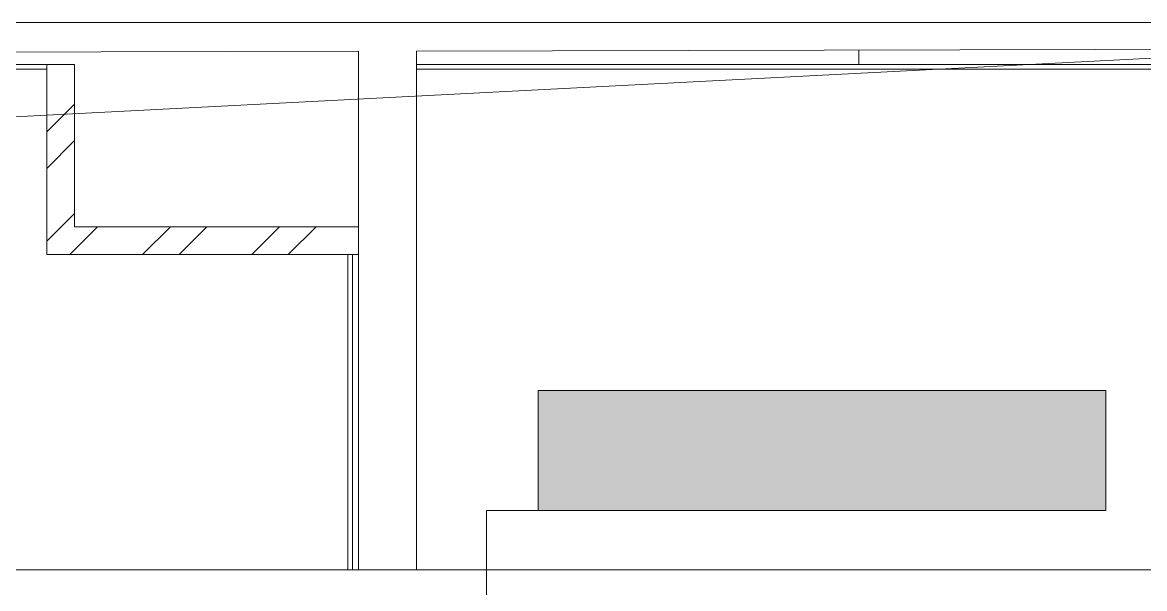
# Model space of a CAD drawing. Header units: millimetres. Extents: x -546 to 1681, y -650 to 1730.
# Drawn here: x 547.5 to 595.93, y 465.96 to 490.37 of the extents above; entities that cross this region are included whole.
import ezdxf

# ---------------------------------------------------------------- set-up
doc = ezdxf.new("R2010")
doc.units = ezdxf.units.MM

msp = doc.modelspace()

# ---------------------------------------------------------------- hatches: boundary and pattern name
at = {"true_color": 0xffffff}
h = msp.add_hatch(color=7, dxfattribs=at)
h.dxf.hatch_style = 2
h.paths.add_polyline_path([(569.76, 474.496), (594.258, 474.496), (594.258, 469.319), (569.76, 469.319)])
at = {"true_color": 0x0077b0}
h = msp.add_hatch(color=144, dxfattribs=at)
h.dxf.hatch_style = 2
h.paths.add_polyline_path([(571.271, 474.514), (571.347, 474.488), (571.373, 474.412), (571.373, 472.594), (571.347, 472.52), (571.271, 472.496), (571.195, 472.52), (571.17, 472.594), (571.17, 474.081), (570.761, 473.464), (570.716, 473.419), (570.665, 473.405), (570.616, 473.419), (570.572, 473.464), (570.162, 474.081), (570.162, 472.594), (570.137, 472.52), (570.061, 472.496), (569.984, 472.52), (569.959, 472.594), (569.959, 474.412), (569.984, 474.488), (570.061, 474.514), (570.11, 474.501), (570.148, 474.463), (570.665, 473.687), (571.187, 474.468), (571.223, 474.503)])
h = msp.add_hatch(color=144, dxfattribs=at)
h.dxf.hatch_style = 2
h.paths.add_polyline_path([(573.192, 472.998), (573.195, 473.026), (573.598, 474.44), (573.634, 474.495), (573.697, 474.514), (573.773, 474.488), (573.799, 474.412), (573.793, 474.384), (573.426, 473.1), (573.898, 473.1), (573.898, 473.405), (573.923, 473.479), (573.999, 473.503), (574.075, 473.479), (574.101, 473.405), (574.101, 473.1), (574.304, 473.1), (574.378, 473.074), (574.403, 472.998), (574.378, 472.922), (574.304, 472.896), (574.101, 472.896), (574.101, 472.594), (574.075, 472.52), (573.999, 472.496), (573.923, 472.52), (573.898, 472.594), (573.898, 472.896), (573.294, 472.896), (573.218, 472.922)])
h = msp.add_hatch(color=144, dxfattribs=at)
h.dxf.hatch_style = 2
h.paths.add_polyline_path([(572.686, 472.998), (571.879, 472.998), (571.803, 473.023), (571.778, 473.1), (571.803, 473.176), (571.879, 473.201), (572.686, 473.201), (572.762, 473.176), (572.787, 473.1), (572.762, 473.023)])
h = msp.add_hatch(color=144, dxfattribs=at)
h.paths.add_polyline_path([(581.443, 471.521), (581.443, 470.31), (581.413, 470.153), (581.324, 470.022), (581.194, 469.935), (581.039, 469.906), (580.837, 469.906), (580.68, 469.935), (580.552, 470.022), (580.463, 470.153), (580.433, 470.31), (580.433, 470.914), (580.463, 471.071), (580.552, 471.202), (580.681, 471.288), (580.837, 471.317), (581.24, 471.317), (581.24, 471.521), (581.225, 471.599), (581.183, 471.665), (581.118, 471.706), (581.039, 471.721), (580.735, 471.721), (580.661, 471.746), (580.636, 471.822), (580.661, 471.899), (580.735, 471.924), (581.039, 471.924), (581.196, 471.895), (581.324, 471.806), (581.413, 471.677)])
h.paths.add_polyline_path([(581.24, 470.31), (581.24, 471.114), (580.837, 471.114), (580.758, 471.1), (580.693, 471.058), (580.65, 470.992), (580.636, 470.914), (580.636, 470.31), (580.651, 470.233), (580.695, 470.166), (580.76, 470.122), (580.837, 470.107), (581.039, 470.107), (581.117, 470.122), (581.18, 470.166), (581.225, 470.232)])
h = msp.add_hatch(color=144, dxfattribs=at)
h.paths.add_polyline_path([(569.959, 470.408), (569.959, 470.812), (569.968, 470.914), (569.995, 471.008), (570.041, 471.093), (570.106, 471.171), (570.184, 471.235), (570.269, 471.281), (570.362, 471.308), (570.464, 471.317), (570.659, 471.281), (570.822, 471.173), (570.887, 471.096), (570.933, 471.01), (570.96, 470.916), (570.969, 470.812), (570.969, 470.408), (570.96, 470.308), (570.931, 470.216), (570.885, 470.131), (570.82, 470.053), (570.743, 469.988), (570.658, 469.943), (570.564, 469.915), (570.464, 469.906), (570.362, 469.915), (570.269, 469.943), (570.184, 469.988), (570.106, 470.053), (570.041, 470.131), (569.995, 470.216), (569.968, 470.308)])
h.paths.add_polyline_path([(570.766, 470.411), (570.766, 470.815), (570.745, 470.931), (570.678, 471.03), (570.581, 471.095), (570.464, 471.117), (570.347, 471.095), (570.25, 471.03), (570.183, 470.931), (570.162, 470.815), (570.162, 470.411), (570.183, 470.294), (570.25, 470.197), (570.347, 470.13), (570.464, 470.107), (570.581, 470.13), (570.678, 470.197), (570.745, 470.295)])
h = msp.add_hatch(color=144, dxfattribs=at)
h.dxf.hatch_style = 2
h.paths.add_polyline_path([(571.475, 471.317), (572.383, 471.317), (572.539, 471.288), (572.669, 471.202), (572.758, 471.071), (572.787, 470.914), (572.787, 470.005), (572.762, 469.93), (572.685, 469.906), (572.609, 469.93), (572.584, 470.005), (572.584, 470.914), (572.569, 470.992), (572.528, 471.058), (572.462, 471.101), (572.383, 471.114), (572.18, 471.114), (572.18, 470.005), (572.155, 469.93), (572.079, 469.906), (572.005, 469.93), (571.98, 470.005), (571.98, 471.114), (571.576, 471.114), (571.576, 470.005), (571.551, 469.93), (571.475, 469.906), (571.399, 469.93), (571.373, 470.005), (571.373, 471.219), (571.399, 471.292)])
h = msp.add_hatch(color=144, dxfattribs=at)
h.dxf.hatch_style = 2
h.paths.add_polyline_path([(573.883, 470.005), (573.883, 471.219), (573.908, 471.292), (573.984, 471.317), (574.489, 471.317), (574.644, 471.288), (574.774, 471.202), (574.863, 471.071), (574.893, 470.914), (574.893, 470.005), (574.868, 469.93), (574.791, 469.906), (574.715, 469.93), (574.69, 470.005), (574.69, 470.914), (574.675, 470.992), (574.633, 471.058), (574.568, 471.101), (574.489, 471.114), (574.086, 471.114), (574.086, 470.005), (574.061, 469.93), (573.984, 469.906), (573.908, 469.93)])
h = msp.add_hatch(color=144, dxfattribs=at)
h.paths.add_polyline_path([(575.297, 470.408), (575.297, 470.812), (575.306, 470.914), (575.334, 471.008), (575.379, 471.093), (575.444, 471.171), (575.522, 471.235), (575.607, 471.281), (575.701, 471.308), (575.802, 471.317), (575.997, 471.281), (576.161, 471.173), (576.225, 471.096), (576.271, 471.01), (576.298, 470.916), (576.307, 470.812), (576.307, 470.408), (576.298, 470.308), (576.269, 470.216), (576.223, 470.131), (576.158, 470.053), (576.081, 469.988), (575.996, 469.943), (575.903, 469.915), (575.802, 469.906), (575.701, 469.915), (575.607, 469.943), (575.522, 469.988), (575.444, 470.053), (575.379, 470.131), (575.334, 470.216), (575.306, 470.308)])
h.paths.add_polyline_path([(576.104, 470.411), (576.104, 470.815), (576.083, 470.931), (576.017, 471.03), (575.919, 471.095), (575.802, 471.117), (575.685, 471.095), (575.588, 471.03), (575.522, 470.931), (575.5, 470.815), (575.5, 470.411), (575.522, 470.294), (575.588, 470.197), (575.685, 470.13), (575.802, 470.107), (575.919, 470.13), (576.017, 470.197), (576.083, 470.295)])
h = msp.add_hatch(color=144, dxfattribs=at)
h.dxf.hatch_style = 2
h.paths.add_polyline_path([(577.217, 471.317), (577.62, 471.317), (577.696, 471.292), (577.721, 471.219), (577.721, 470.005), (577.696, 469.93), (577.62, 469.906), (577.544, 469.93), (577.519, 470.005), (577.519, 471.114), (577.287, 471.114), (576.906, 469.974), (576.872, 469.923), (576.813, 469.906), (576.737, 469.932), (576.712, 470.008), (576.717, 470.039), (577.115, 471.236), (577.155, 471.298)])
h = msp.add_hatch(color=144, dxfattribs=at)
h.paths.add_polyline_path([(578.933, 471.114), (578.529, 471.114), (578.451, 471.1), (578.386, 471.058), (578.343, 470.992), (578.329, 470.914), (578.329, 470.31), (578.344, 470.233), (578.388, 470.166), (578.453, 470.122), (578.529, 470.107), (578.732, 470.107), (578.809, 470.122), (578.873, 470.166), (578.918, 470.232), (578.933, 470.31)])
h.paths.add_polyline_path([(579.336, 470.005), (579.311, 469.93), (579.238, 469.906), (579.108, 469.932), (579.006, 470.01), (578.881, 469.932), (578.732, 469.906), (578.529, 469.906), (578.373, 469.935), (578.244, 470.022), (578.155, 470.152), (578.126, 470.31), (578.126, 470.914), (578.155, 471.071), (578.244, 471.202), (578.373, 471.288), (578.529, 471.317), (579.034, 471.317), (579.11, 471.292), (579.136, 471.219), (579.136, 470.208), (579.161, 470.132), (579.238, 470.107), (579.311, 470.081)])
h = msp.add_hatch(color=144, dxfattribs=at)
h.paths.add_polyline_path([(581.847, 470.408), (581.847, 470.812), (581.856, 470.914), (581.884, 471.008), (581.929, 471.093), (581.994, 471.171), (582.072, 471.235), (582.157, 471.281), (582.251, 471.308), (582.352, 471.317), (582.547, 471.281), (582.711, 471.173), (582.775, 471.096), (582.821, 471.01), (582.848, 470.916), (582.857, 470.812), (582.857, 470.408), (582.848, 470.308), (582.819, 470.216), (582.773, 470.131), (582.708, 470.053), (582.631, 469.988), (582.546, 469.943), (582.453, 469.915), (582.352, 469.906), (582.251, 469.915), (582.157, 469.943), (582.072, 469.988), (581.994, 470.053), (581.929, 470.131), (581.884, 470.216), (581.856, 470.308)])
h.paths.add_polyline_path([(582.654, 470.411), (582.654, 470.815), (582.633, 470.931), (582.567, 471.03), (582.469, 471.095), (582.352, 471.117), (582.235, 471.095), (582.138, 471.03), (582.072, 470.931), (582.05, 470.815), (582.05, 470.411), (582.072, 470.294), (582.138, 470.197), (582.235, 470.13), (582.352, 470.107), (582.469, 470.13), (582.567, 470.197), (582.633, 470.295)])
h = msp.add_hatch(color=144, dxfattribs=at)
h.dxf.hatch_style = 2
h.paths.add_polyline_path([(583.953, 470.005), (583.953, 471.219), (583.978, 471.292), (584.054, 471.317), (584.559, 471.317), (584.714, 471.288), (584.844, 471.202), (584.933, 471.071), (584.963, 470.914), (584.963, 470.005), (584.937, 469.93), (584.861, 469.906), (584.785, 469.93), (584.76, 470.005), (584.76, 470.914), (584.745, 470.992), (584.703, 471.058), (584.638, 471.101), (584.559, 471.114), (584.156, 471.114), (584.156, 470.005), (584.13, 469.93), (584.054, 469.906), (583.978, 469.93)])
h = msp.add_hatch(color=144, dxfattribs=at)
h.paths.add_polyline_path([(585.367, 470.408), (585.367, 470.812), (585.376, 470.914), (585.404, 471.008), (585.449, 471.093), (585.514, 471.171), (585.592, 471.235), (585.677, 471.281), (585.77, 471.308), (585.872, 471.317), (586.067, 471.281), (586.23, 471.173), (586.295, 471.096), (586.341, 471.01), (586.368, 470.916), (586.377, 470.812), (586.377, 470.408), (586.368, 470.308), (586.339, 470.216), (586.293, 470.131), (586.228, 470.053), (586.151, 469.988), (586.066, 469.943), (585.973, 469.915), (585.872, 469.906), (585.77, 469.915), (585.677, 469.943), (585.592, 469.988), (585.514, 470.053), (585.449, 470.131), (585.404, 470.216), (585.376, 470.308)])
h.paths.add_polyline_path([(586.174, 470.411), (586.174, 470.815), (586.153, 470.931), (586.087, 471.03), (585.989, 471.095), (585.872, 471.117), (585.755, 471.095), (585.658, 471.03), (585.592, 470.931), (585.57, 470.815), (585.57, 470.411), (585.592, 470.294), (585.658, 470.197), (585.755, 470.13), (585.872, 470.107), (585.989, 470.13), (586.087, 470.197), (586.153, 470.295)])
h = msp.add_hatch(color=144, dxfattribs=at)
h.dxf.hatch_style = 2
h.paths.add_polyline_path([(586.883, 471.317), (587.791, 471.317), (587.947, 471.288), (588.077, 471.202), (588.166, 471.071), (588.195, 470.914), (588.195, 470.005), (588.17, 469.93), (588.093, 469.906), (588.017, 469.93), (587.992, 470.005), (587.992, 470.914), (587.977, 470.992), (587.936, 471.058), (587.87, 471.101), (587.791, 471.114), (587.588, 471.114), (587.588, 470.005), (587.563, 469.93), (587.487, 469.906), (587.413, 469.93), (587.388, 470.005), (587.388, 471.114), (586.984, 471.114), (586.984, 470.005), (586.959, 469.93), (586.883, 469.906), (586.807, 469.93), (586.781, 470.005), (586.781, 471.219), (586.807, 471.292)])
h = msp.add_hatch(color=144, dxfattribs=at)
h.paths.add_polyline_path([(588.6, 470.408), (588.6, 470.812), (588.609, 470.914), (588.636, 471.008), (588.682, 471.093), (588.746, 471.171), (588.824, 471.235), (588.909, 471.281), (589.003, 471.308), (589.104, 471.317), (589.3, 471.281), (589.463, 471.173), (589.527, 471.096), (589.573, 471.01), (589.6, 470.916), (589.609, 470.812), (589.609, 470.408), (589.6, 470.308), (589.572, 470.216), (589.525, 470.131), (589.46, 470.053), (589.383, 469.988), (589.298, 469.943), (589.205, 469.915), (589.104, 469.906), (589.003, 469.915), (588.909, 469.943), (588.824, 469.988), (588.746, 470.053), (588.682, 470.131), (588.636, 470.216), (588.609, 470.308)])
h.paths.add_polyline_path([(589.407, 470.411), (589.407, 470.815), (589.385, 470.931), (589.319, 471.03), (589.221, 471.095), (589.104, 471.117), (588.988, 471.095), (588.89, 471.03), (588.824, 470.931), (588.802, 470.815), (588.802, 470.411), (588.824, 470.294), (588.89, 470.197), (588.988, 470.13), (589.104, 470.107), (589.221, 470.13), (589.319, 470.197), (589.385, 470.295)])
h = msp.add_hatch(color=144, dxfattribs=at)
h.dxf.hatch_style = 2
h.paths.add_polyline_path([(590.519, 471.317), (590.922, 471.317), (590.998, 471.292), (591.024, 471.219), (591.024, 470.005), (590.998, 469.93), (590.922, 469.906), (590.846, 469.93), (590.821, 470.005), (590.821, 471.114), (590.589, 471.114), (590.208, 469.974), (590.174, 469.923), (590.115, 469.906), (590.039, 469.932), (590.014, 470.008), (590.019, 470.039), (590.417, 471.236), (590.458, 471.298)])
h = msp.add_hatch(color=144, dxfattribs=at)
h.dxf.hatch_style = 2
h.paths.add_polyline_path([(591.631, 470.654), (592.266, 471.289), (592.297, 471.311), (592.337, 471.317), (592.413, 471.292), (592.438, 471.219), (592.407, 471.148), (591.964, 470.702), (592.419, 470.064), (592.438, 470.005), (592.413, 469.93), (592.337, 469.906), (592.288, 469.917), (592.252, 469.949), (591.817, 470.558), (591.631, 470.369), (591.631, 470.005), (591.606, 469.93), (591.53, 469.906), (591.453, 469.93), (591.428, 470.005), (591.428, 471.219), (591.453, 471.292), (591.53, 471.317), (591.606, 471.292), (591.631, 471.219)])
h = msp.add_hatch(color=144, dxfattribs=at)
h.paths.add_polyline_path([(593.649, 471.114), (593.246, 471.114), (593.167, 471.1), (593.102, 471.058), (593.06, 470.992), (593.045, 470.914), (593.045, 470.31), (593.06, 470.233), (593.105, 470.166), (593.17, 470.122), (593.246, 470.107), (593.449, 470.107), (593.526, 470.122), (593.59, 470.166), (593.635, 470.232), (593.649, 470.31)])
h.paths.add_polyline_path([(594.053, 470.005), (594.028, 469.93), (593.954, 469.906), (593.825, 469.932), (593.723, 470.01), (593.598, 469.932), (593.449, 469.906), (593.246, 469.906), (593.09, 469.935), (592.961, 470.022), (592.872, 470.152), (592.842, 470.31), (592.842, 470.914), (592.872, 471.071), (592.961, 471.202), (593.09, 471.288), (593.246, 471.317), (593.751, 471.317), (593.827, 471.292), (593.852, 471.219), (593.852, 470.208), (593.878, 470.132), (593.954, 470.107), (594.028, 470.081)])

# ---------------------------------------------------------------- linework, layer by layer
at = {"color": 7, "lineweight": 0}
for points in [[(187.211, 490.372), (863.726, 490.372)], [(511.973, 489.005), (562.002, 489.127)], [(562.002, 489.127), (562.002, 481.557)], [(564.502, 489.133), (605.557, 489.233)], [(564.502, 466.766), (564.502, 489.133)], [(583.6, 489.18), (583.6, 488.557)], [(548.549, 488.557), (511.973, 488.557)], [(511.973, 488.357), (548.549, 488.357)], [(549.749, 488.557), (548.549, 488.557)], [(548.549, 488.557), (548.549, 480.357)], [(549.749, 481.557), (549.749, 488.557)], [(605.698, 488.557), (564.502, 488.557)], [(564.502, 488.357), (604.898, 488.357)], [(548.549, 485.647), (549.749, 486.847)], [(548.549, 484.076), (549.749, 485.276)], [(549.173, 481.557), (549.749, 482.133)], [(548.549, 480.933), (549.173, 481.557)], [(549.544, 480.357), (550.744, 481.557)], [(562.002, 481.557), (549.749, 481.557)], [(552.687, 480.357), (553.887, 481.557)], [(554.259, 480.357), (555.459, 481.557)], [(557.402, 480.357), (558.602, 481.557)], [(558.974, 480.357), (560.174, 481.557)], [(562.002, 480.357), (562.002, 481.557)], [(548.549, 480.357), (562.002, 480.357)], [(561.549, 480.357), (561.549, 466.766)], [(561.749, 466.766), (561.749, 480.357)], [(562.002, 480.357), (562.002, 466.766)], [(606.027, 466.766), (487.301, 466.766)]]:
    msp.add_lwpolyline(points, dxfattribs=at)
at = {"color": 8, "lineweight": 0, "true_color": 0x6e6e6e}
msp.add_lwpolyline([(502.782, 484.022), (606.027, 489.335)], dxfattribs=at)
at = {"color": 144, "lineweight": 0, "true_color": 0x0077b0}
for points in [[(569.76, 474.496), (594.258, 474.496)], [(569.76, 469.319), (569.76, 474.496)], [(594.258, 474.496), (594.258, 469.319)], [(567.535, 443.954), (567.535, 469.319)], [(567.535, 469.319), (569.76, 469.319)], [(594.258, 469.319), (569.76, 469.319)]]:
    msp.add_lwpolyline(points, dxfattribs=at)

doc.saveas('drawing.dxf')
